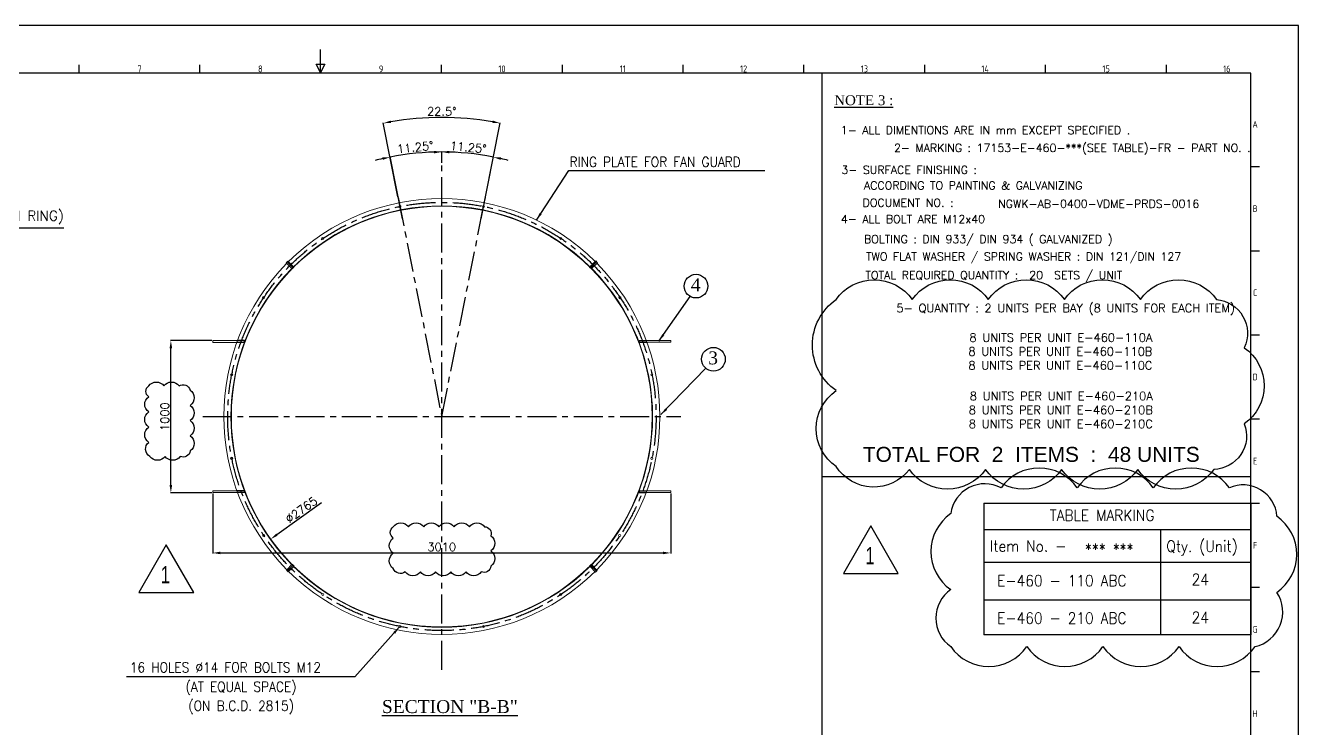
# Model space of a CAD drawing. Header units: inches. Extents: x 212980 to 238967, y -33384 to 2238.
# Drawn here: x 227233 to 235599, y -28710 to -24089 of the extents above; entities that cross this region are included whole.
import ezdxf
from ezdxf.enums import TextEntityAlignment as Align

# ---------------------------------------------------------------- set-up
doc = ezdxf.new("R2010")
doc.units = ezdxf.units.IN
doc.header["$LTSCALE"] = 15
doc.header["$MEASUREMENT"] = 0
for name, pattern in [('CENTER', [50.8, 31.75, -6.35, 6.35, -6.35]), ('CENTER2', [28.575, 19.05, -3.175, 3.175, -3.175]), ('HIDDEN', [0.375, 0.25, -0.125])]:
    doc.linetypes.add(name, pattern=pattern)
doc.layers.get('Defpoints').update_dxf_attribs({"lineweight": 0})
for name, color, linetype in [('2-CENTER', 3, 'CENTER2'), ('CADRE', 5, 'Continuous'), ('CLOWD', 3, 'Continuous'), ('FRAME', 5, 'Continuous'), ('PV-38C9D', 7, 'Continuous'), ('TITLE', 4, 'Continuous')]:
    doc.layers.add(name, color=color, linetype=linetype)
doc.styles.add('ARIAL_NARROW', font='ARIALN.TTF')
doc.styles.add('ISO Proportional', font='isocp.shx')
doc.styles.add('ROMANS', font='ROMANS.shx')
doc.styles.add('STYLE1', font='times.ttf')
doc.styles.add('style10', font='romans.shx', dxfattribs={"height": 25})
doc.styles.add('style3', font='swissl.ttf', dxfattribs={"height": 30})
doc.styles.add('style7', font='times.ttf', dxfattribs={"height": 24})
doc.dimstyles.new('4', dxfattribs={"dimtxt": 55, "dimasz": 50, "dimexe": 3, "dimexo": 5, "dimgap": 12, "dimtad": 1, "dimdec": 0, "dimdsep": 46, "dimtxsty": 'ROMANS', "dimcen": 2.5, "dimclrd": 6, "dimclre": 6, "dimclrt": 2, "dimadec": 0, "dimazin": 0, "dimtfac": 1, "dimtdec": 0, "dimtmove": 0, "dimatfit": 3, "dimfxl": 1, "dimarcsym": 0})

# ---------------------------------------------------------------- blocks, each defined once
blk = doc.blocks.new('KADR')
at = {"layer": 'CADRE', "color": 2}
for p, q in [((231953, 8142), (231953, 8408)), ((231953, 8142), (231904, 8239)), ((231904, 8239), (232002, 8239)), ((232002, 8239), (231953, 8142)), ((229165, 8136), (229165, 8233)), ((230560, 8136), (230560, 8233)), ((233351, 8136), (233351, 8233)), ((234747, 8136), (234747, 8233)), ((236142, 8136), (236142, 8233)), ((237537, 8136), (237537, 8233)), ((238933, 8136), (238933, 8233)), ((240328, 8136), (240328, 8233)), ((241723, 8136), (241723, 8233)), ((242699, 7057), (242796, 7057)), ((242699, 6084), (242796, 6084)), ((242699, 5112), (242796, 5112)), ((242699, 4140), (242796, 4140)), ((242699, 3167), (242796, 3167)), ((242699, 2195), (242796, 2195)), ((242699, 1222), (242796, 1222))]:
    blk.add_line(p, q, dxfattribs=at)
at = {"layer": 'CADRE', "color": 1}
blk.add_lwpolyline([(220146, -7651), (243249, -7651), (243249, 8686), (220146, 8686)], close=True, dxfattribs=at)
at = {"layer": 'CADRE'}
blk.add_lwpolyline([(220696, -7101), (242699, -7101), (242699, 8136), (220696, 8136)], close=True, dxfattribs=at)
at = {"layer": 'CADRE', "color": 2, "style": 'ISO Proportional'}
for s, p in [('7', (229863, 8185)), ('8', (231258, 8185)), ('9', (232653, 8185)), ('10', (234049, 8185)), ('11', (235444, 8185)), ('12', (236840, 8185)), ('13', (238235, 8185)), ('14', (239630, 8185)), ('15', (241026, 8185)), ('16', (242421, 8185)), ('A', (242747, 7543)), ('B', (242747, 6571)), ('C', (242747, 5598)), ('D', (242747, 4626)), ('E', (242747, 3653)), ('F', (242747, 2681)), ('G', (242747, 1709)), ('H', (242747, 736))]:
    blk.add_text(s, height=77.8, dxfattribs=at).set_placement(p, align=Align.MIDDLE)
blk = doc.blocks.new('*D71')
at = {"layer": '2-CENTER', "color": 6, "linetype": 'ByBlock', "lineweight": -2, "ltscale": 0.4, "transparency": 16777216}
for p, q in [((229969, -24991.6), (229969, -24917.4)), ((229710.2, -25359), (229629, -24950.9))]:
    blk.add_line(p, q, dxfattribs=at)
for start, end in [(90, 101.25), (86.70647, 88.35323), (102.89677, 104.54353)]:
    blk.add_arc((229969, -26660.1), 1739.7, start, end, dxfattribs=at)
at = {"layer": '2-CENTER', "color": 6, "linetype": 'ByBlock', "ltscale": 0.4, "transparency": 16777216}
for points in [[(230018.9, -24929.5), (230019.1, -24912.8), (229969, -24920.4)], [(229579, -24956.2), (229582.4, -24972.5), (229629.6, -24953.9)]]:
    blk.add_solid(points, dxfattribs=at)
at = {"layer": 'Defpoints', "color": 0, "linetype": 'ByBlock', "ltscale": 0.4, "transparency": 16777216}
for p in [(229855.2, -24924.2), (229969, -24996.6), (229711.2, -25363.9), (229969, -26660.1), (229969, -28323.7)]:
    blk.add_point(p, dxfattribs=at)
at = {"layer": '2-CENTER', "color": 2, "linetype": 'ByBlock', "ltscale": 0.4, "transparency": 16777216, "insert": (229794.6, -24889.5), "char_height": 55, "attachment_point": 5, "rotation": 5.625, "style": 'ROMANS'}
blk.add_mtext('11.25°', dxfattribs=at)
blk = doc.blocks.new('*D72')
at = {"layer": '2-CENTER', "color": 6, "linetype": 'ByBlock', "lineweight": -2, "ltscale": 0.4, "transparency": 16777216}
for p, q in [((229969, -24991.6), (229969, -24917.4)), ((230227.8, -25359), (230309, -24950.9))]:
    blk.add_line(p, q, dxfattribs=at)
for start, end in [(91.64677, 93.29353), (78.75, 90), (75.45647, 77.10323)]:
    blk.add_arc((229969, -26660.1), 1739.7, start, end, dxfattribs=at)
at = {"layer": '2-CENTER', "color": 6, "linetype": 'ByBlock', "ltscale": 0.4, "transparency": 16777216}
for points in [[(229918.9, -24912.8), (229919.1, -24929.5), (229969, -24920.4)], [(230355.5, -24972.5), (230359, -24956.2), (230308.4, -24953.9)]]:
    blk.add_solid(points, dxfattribs=at)
at = {"layer": 'Defpoints', "color": 0, "linetype": 'ByBlock', "ltscale": 0.4, "transparency": 16777216}
for p in [(229969, -24996.6), (230196.1, -24935.3), (230226.8, -25363.9), (229969, -26660.1), (229969, -28323.7)]:
    blk.add_point(p, dxfattribs=at)
at = {"layer": '2-CENTER', "color": 2, "linetype": 'ByBlock', "ltscale": 0.4, "transparency": 16777216, "insert": (230143.4, -24889.5), "char_height": 55, "attachment_point": 5, "rotation": 354.375, "style": 'ROMANS'}
blk.add_mtext('11.25°', dxfattribs=at)
blk = doc.blocks.new('*D73')
at = {"layer": '2-CENTER', "color": 6, "linetype": 'ByBlock', "lineweight": -2, "ltscale": 0.4, "transparency": 16777216}
for p, q in [((229681.5, -25215), (229584.7, -24728.3)), ((230256.4, -25215), (230353.3, -24728.3))]:
    blk.add_line(p, q, dxfattribs=at)
blk.add_arc((229969, -26660.1), 1966.7, 80.20666, 99.79334, dxfattribs=at)
at = {"layer": '2-CENTER', "color": 6, "linetype": 'ByBlock', "ltscale": 0.4, "transparency": 16777216}
for points in [[(229636, -24730.3), (229632.9, -24713.9), (229585.3, -24731.2)], [(230305, -24713.9), (230302, -24730.3), (230352.7, -24731.2)]]:
    blk.add_solid(points, dxfattribs=at)
at = {"layer": 'Defpoints', "color": 0, "linetype": 'ByBlock', "ltscale": 0.4, "transparency": 16777216}
for p in [(230097.6, -24697.6), (229682.5, -25219.9), (230255.5, -25219.9), (229969, -26660.1), (229969, -26660.1)]:
    blk.add_point(p, dxfattribs=at)
at = {"layer": '2-CENTER', "color": 2, "linetype": 'ByBlock', "ltscale": 0.4, "transparency": 16777216, "insert": (229969, -24653.9), "char_height": 55, "attachment_point": 5, "style": 'ROMANS'}
blk.add_mtext('22.5°', dxfattribs=at)
blk = doc.blocks.new('*D74')
at = {"color": 6, "lineweight": -2, "transparency": 16777216}
blk.add_line((229177.9, -27226.9), (228885.8, -27436.2), dxfattribs=at)
at = {"color": 6, "transparency": 16777216}
blk.add_solid([(228880.9, -27429.4), (228890.6, -27443), (228845.1, -27465.3)], dxfattribs=at)
at = {"layer": 'Defpoints', "color": 0, "transparency": 16777216}
for p in [(231092.8, -25855), (228845.1, -27465.3)]:
    blk.add_point(p, dxfattribs=at)
at = {"color": 2, "lineweight": 0, "transparency": 16777216, "insert": (229046.2, -27272.7), "char_height": 55, "attachment_point": 5, "rotation": 35.61904, "style": 'ROMANS'}
blk.add_mtext('∅2765', dxfattribs=at)
blk = doc.blocks.new('*D75')
at = {"color": 6, "lineweight": -2, "transparency": 16777216}
for p, q in [((228464, -27165.1), (228464, -27559)), ((231474, -27165.1), (231474, -27559)), ((228514, -27556), (231424, -27556))]:
    blk.add_line(p, q, dxfattribs=at)
at = {"color": 6, "transparency": 16777216}
for points in [[(228514, -27547.7), (228514, -27564.3), (228464, -27556)], [(231424, -27547.7), (231424, -27564.3), (231474, -27556)]]:
    blk.add_solid(points, dxfattribs=at)
at = {"layer": 'Defpoints', "color": 0, "transparency": 16777216}
for p in [(228464, -27160.1), (231474, -27160.1), (231474, -27556)]:
    blk.add_point(p, dxfattribs=at)
at = {"color": 2, "lineweight": 0, "transparency": 16777216, "insert": (229969, -27516.5), "char_height": 55, "attachment_point": 5, "style": 'ROMANS'}
blk.add_mtext('3010', dxfattribs=at)
blk = doc.blocks.new('*D76')
at = {"color": 6, "lineweight": -2, "transparency": 16777216}
for p, q in [((228459.1, -26160.1), (228185.9, -26160.1)), ((228188.9, -27110.1), (228188.9, -26210.1)), ((228459, -27160.1), (228185.9, -27160.1))]:
    blk.add_line(p, q, dxfattribs=at)
at = {"color": 6, "transparency": 16777216}
for points in [[(228180.6, -26210.1), (228197.3, -26210.1), (228188.9, -26160.1)], [(228180.6, -27110.1), (228197.3, -27110.1), (228188.9, -27160.1)]]:
    blk.add_solid(points, dxfattribs=at)
at = {"layer": 'Defpoints', "color": 0, "transparency": 16777216}
for p in [(228188.9, -26160.1), (228464.1, -26160.1), (228464, -27160.1)]:
    blk.add_point(p, dxfattribs=at)
at = {"color": 2, "lineweight": 0, "transparency": 16777216, "insert": (228149.4, -26660.1), "char_height": 55, "attachment_point": 5, "rotation": 90, "style": 'ROMANS'}
blk.add_mtext('1000', dxfattribs=at)

msp = doc.modelspace()

# ---------------------------------------------------------------- linework, layer by layer
at = {"color": 5, "ltscale": 200}
msp.add_line((232469.5, -30584.85), (232469.5, -24401.62), dxfattribs=at)
at = {"lineweight": 0}
for p, q in [((228947.04, -25649.06), (228958.36, -25637.74)), ((228985.93, -25687.95), (228947.04, -25649.06)), ((228991.59, -25682.29), (228952.7, -25643.4)), ((228997.25, -25676.64), (228958.36, -25637.74)), ((228996.24, -25677.64), (228984.93, -25688.96)), ((228985.93, -25687.95), (228997.25, -25676.64)), ((230940.98, -25676.74), (230952.3, -25688.05)), ((230941.99, -25675.73), (230980.88, -25636.84)), ((230941.99, -25675.73), (230953.31, -25687.04)), ((230947.65, -25681.38), (230986.54, -25642.49)), ((230953.31, -25687.04), (230992.2, -25648.15)), ((230980.88, -25636.84), (230992.2, -25648.15)), ((228464.14, -26170.72), (228464.14, -26160.15)), ((228626.74, -26160.15), (228464.14, -26160.15)), ((228464.14, -26172.15), (228464.14, -26160.15)), ((228622.81, -26172.15), (228464.14, -26172.15)), ((228672.28, -26172.15), (228672.28, -26160.15)), ((231311.25, -26158.72), (231473.84, -26158.72)), ((231315.18, -26170.72), (231473.84, -26170.72)), ((231473.84, -26170.72), (231473.84, -26158.72)), ((228622.81, -27146.72), (228464.14, -27146.72)), ((228464.14, -27146.72), (228464.14, -27158.72)), ((228626.74, -27158.72), (228464.14, -27158.72)), ((231311.25, -27158.72), (231473.84, -27158.72)), ((231315.18, -27146.72), (231473.84, -27146.72)), ((231473.84, -27146.72), (231473.84, -27158.72)), ((228986.84, -27630.88), (228947.95, -27669.77)), ((228959.27, -27681.08), (228947.95, -27669.77)), ((228992.5, -27636.53), (228953.61, -27675.43)), ((228998.16, -27642.19), (228959.27, -27681.08)), ((228997.15, -27643.2), (228985.83, -27631.89)), ((228998.16, -27642.19), (228986.84, -27630.88)), ((230940.16, -27644.02), (230951.47, -27632.71)), ((230941.17, -27643.01), (230952.48, -27631.7)), ((230941.17, -27643.01), (230980.06, -27681.9)), ((230946.83, -27637.36), (230985.72, -27676.25)), ((230952.48, -27631.7), (230991.37, -27670.59)), ((230980.06, -27681.9), (230991.37, -27670.59))]:
    msp.add_line(p, q, dxfattribs=at)
at = {"color": 7, "linetype": 'Continuous', "ltscale": 7}
for p, q in [((228672.28, -26172.15), (228622.81, -26172.15)), ((228672.28, -26160.15), (228626.74, -26160.15)), ((231265.71, -26158.72), (231311.25, -26158.72)), ((231265.71, -26170.72), (231265.71, -26158.72)), ((231265.71, -26170.72), (231315.18, -26170.72)), ((228672.28, -27146.72), (228622.81, -27146.72)), ((228672.28, -27158.72), (228626.74, -27158.72)), ((231265.71, -27146.72), (231315.18, -27146.72)), ((231265.71, -27146.72), (231265.71, -27158.72)), ((231265.71, -27158.72), (231311.25, -27158.72))]:
    msp.add_line(p, q, dxfattribs=at)
at = {"color": 7, "linetype": 'HIDDEN', "ltscale": 7}
for p, q in [((228672.28, -26172.15), (228672.28, -26160.15)), ((228672.28, -27146.72), (228672.28, -27158.72))]:
    msp.add_line(p, q, dxfattribs=at)
at = {"color": 2}
for p, q in [((233532.23, -27228.9), (233532.23, -28095.2)), ((233532.23, -27228.9), (235286.41, -27228.9)), ((235286.41, -27228.9), (235286.41, -28095.2)), ((233532.23, -27402.03), (235286.41, -27402.03)), ((234693.04, -27402.03), (234693.04, -28095.2)), ((233532.23, -27616.26), (235286.41, -27616.26)), ((233532.23, -27865.09), (235286.41, -27865.09)), ((235286.41, -28095.2), (233532.23, -28095.2))]:
    msp.add_line(p, q, dxfattribs=at)
at = {"color": 2, "ltscale": 200}
for points in [[(232560.46, -25889.99, -0.5205671), (233060.46, -25889.99, -0.5205671), (233560.46, -25889.99, -0.5205671), (234060.46, -25889.99, -0.5205671), (234560.46, -25889.99, -0.5205671), (235060.46, -25889.99, -0.5205671), (235243.15, -26207.3, -0.5205671), (235243.15, -26707.3, -0.5205671), (235042.38, -27006.54, -0.5205671), (234542.38, -27006.54, -0.5205671), (234042.38, -27006.54, -0.5205671), (233542.38, -27006.54, -0.5205671), (233042.38, -27006.54, -0.5205671), (232560.46, -26988.46, -0.5205671), (232560.46, -26488.46, -0.5205671)], [(228043.21, -26458.55, -0.5205671), (228143.21, -26458.55, -0.5205671), (228243.21, -26458.55, -0.5205671), (228315.87, -26485.89, -0.5205671), (228315.87, -26585.89, -0.5205671), (228315.87, -26685.89, -0.5205671), (228315.87, -26785.89, -0.5205671), (228315.87, -26885.89, -0.5205671), (228251.09, -26921.1, -0.5205671), (228151.09, -26921.1, -0.5205671), (228051.09, -26921.1, -0.5205671), (228043.21, -26828.98, -0.5205671), (228043.21, -26728.98, -0.5205671), (228043.21, -26628.98, -0.5205671), (228043.21, -26528.98, -0.5205671)], [(233313.87, -28171.86, 0.5205671), (233813.87, -28171.86, 0.5205671), (234313.87, -28171.86, 0.5205671), (234813.87, -28171.86, 0.5205671), (235313.87, -28171.86, 0.5205671), (235457.3, -27815.29, 0.5205671), (235457.3, -27315.29, 0.5205671), (235144.76, -27127.83, 0.5205671), (234644.76, -27127.83, 0.5205671), (234144.76, -27127.83, 0.5205671), (233644.76, -27127.83, 0.5205671), (233313.87, -27296.93, 0.5205671), (233313.87, -27796.93, 0.5205671)], [(229650.44, -27383.65, -0.5205671), (229750.44, -27383.65, -0.5205671), (229850.44, -27383.65, -0.5205671), (229950.44, -27383.65, -0.5205671), (230050.44, -27383.65, -0.5205671), (230150.44, -27383.65, -0.5205671), (230250.44, -27383.65, -0.5205671), (230291.39, -27442.7, -0.5205671), (230291.39, -27542.7, -0.5205671), (230291.39, -27642.7, -0.5205671), (230228.73, -27680.03, -0.5205671), (230128.73, -27680.03, -0.5205671), (230028.73, -27680.03, -0.5205671), (229928.73, -27680.03, -0.5205671), (229828.73, -27680.03, -0.5205671), (229728.73, -27680.03, -0.5205671), (229650.44, -27658.32, -0.5205671), (229650.44, -27558.32, -0.5205671), (229650.44, -27458.32, -0.5205671)]]:
    msp.add_lwpolyline(points, format="xyb", close=True, dxfattribs=at)
for points in [[(232788.7, -27377.73), (232608.26, -27690.26), (232969.14, -27690.26)], [(228158.98, -27502.94), (227978.54, -27815.47), (228339.41, -27815.47)]]:
    msp.add_lwpolyline(points, close=True, dxfattribs=at)
at = {"lineweight": 0}
for centre, radius in [((229969.07, -26659.97), 1382.5), ((229694.14, -25278.31), 7), ((230243.84, -25278.31), 7), ((229186.39, -25488.85), 7), ((230751.59, -25488.85), 7), ((228798.04, -25877.74), 7), ((231139.92, -25877.7), 7), ((228588.26, -26385.5), 7), ((231349.72, -26385.5), 7), ((228588.8, -26934.62), 7), ((231349.17, -26934.68), 7), ((228799.36, -27441.67), 7), ((231138.63, -27441.67), 7), ((229187.69, -27829.45), 7), ((230750.3, -27829.45), 7), ((229694.68, -28039.23), 7), ((230243.31, -28039.23), 7)]:
    msp.add_circle(centre, radius, dxfattribs=at)
at = {"color": 6, "linetype": 'Continuous'}
for centre in [(231639.91, -25802.21), (231754.41, -26282.61)]:
    msp.add_circle(centre, 77.59, dxfattribs=at)
at = {"lineweight": 0}
for centre, radius, start, end in [((229970.07, -26658.96), 1432.5, 45.319978, 134.680022), ((229969.07, -26659.97), 1385.5, 45.330833, 134.669167), ((229970.07, -26658.96), 1432.5, 135.319978, 224.680022), ((229970.07, -26658.96), 1432.5, 315.319978, 44.680022), ((229969.07, -26659.97), 1385.5, 135.330833, 224.669167), ((229969.07, -26659.97), 1385.5, 315.330833, 44.669167), ((229970.07, -26658.96), 1432.5, 225.319978, 314.633479), ((229969.07, -26659.97), 1385.5, 225.330833, 314.669167)]:
    msp.add_arc(centre, radius, start, end, dxfattribs=at)
at = {"layer": '2-CENTER', "linetype": 'CENTER', "ltscale": 0.4}
for p, q in [((229968.99, -28323.72), (229968.99, -24996.57)), ((229682.51, -25219.93), (229968.99, -26660.15)), ((229968.99, -26660.15), (230255.47, -25219.93)), ((228397.96, -26660.15), (231540.52, -26660.15))]:
    msp.add_line(p, q, dxfattribs=at)
msp.add_circle((229970.07, -26658.96), 1407.5, dxfattribs=at)
at = {"layer": 'FRAME', "color": 5}
msp.add_line((235286.41, -27056.19), (232469.5, -27056.19), dxfattribs=at)

# ---------------------------------------------------------------- block references
at = {"color": 11, "xscale": 0.5689963642128438, "yscale": 0.5689963642128438, "zscale": 0.5689963642128438}
msp.add_blockref('KADR', (97191.84, -29031.04), dxfattribs=at)

# ---------------------------------------------------------------- texts
at = {"color": 2}
for s, height, style, p in [('%%uNOTE 3 :', 65.2415, 'STYLE1', (232547.96, -24612.61)), ('4', 85.05, 'style7', (231605.56, -25835.84)), ('3', 85.05, 'style7', (231720.06, -26316.24)), ('%%USECTION "B-B"', 85, 'STYLE1', (229575.63, -28608.46))]:
    msp.add_text(s, height=height, dxfattribs=dict(at, style=style)).set_placement(p)
at = {"color": 2, "lineweight": 0, "style": 'ROMANS', "width": 0.9}
for s, p in [('RING PLATE FOR FAN GUARD', (230808.53, -25017.89)), ('16 HOLES %%C14 FOR BOLTS M12', (227919.25, -28341.3)), ('(AT EQUAL SPACE)', (228285.21, -28468.01)), ('(ON B.C.D. 2815) ', (228303.74, -28593.37))]:
    msp.add_text(s, height=65, dxfattribs=at).set_placement(p)
at = {"color": 0, "style": 'ROMANS', "width": 0.9}
for s, height, p in [('TABLE MARKING', 73.7277, (233964.54, -27345.65)), ('Item No. -', 73.728, (233570.64, -27547.44)), ('*** ***', 73.728, (234196.24, -27567.89)), ('Qty. (Unit)', 73.7277, (234730.68, -27549.05)), ('E-460 - 110 ABC', 73.7277, (233618.98, -27775.47)), ('24', 73.728, (234897.18, -27767.54)), ('E-460 - 210 ABC', 73.7277, (233618.98, -28021.16)), ('24', 73.728, (234897.18, -28017.45))]:
    msp.add_text(s, height=height, dxfattribs=at).set_placement(p)
at = {"color": 2, "lineweight": 0, "insert": (226371.09, -25307.24), "char_height": 65, "width": 4680.9028, "attachment_point": 1, "style": 'ROMANS'}
msp.add_mtext('(FIXING ANGLE FAN RING)\\P             \\P{\\H1.333x;               }', dxfattribs=at)
at = {"layer": 'CLOWD', "style": 'ARIAL_NARROW', "width": 0.85}
for p in [(232752.58, -27629.88), (228122.86, -27755.09)]:
    msp.add_text('1', height=112.5, dxfattribs=at).set_placement(p)
at = {"layer": 'PV-38C9D', "color": 2, "style": 'style10'}
for s, p in [('1- ALL DIMENTIONS ARE IN mm EXCEPT SPECIFIED .', (232591.6, -24803.11)), ('3- SURFACE FINISHING :  ', (232595.34, -25064.79)), ('  ACCORDING TO PAINTING & GALVANIZING', (232670.91, -25166.94)), (' DOCUMENT NO. :', (232698.15, -25280.37)), ('4- ALL BOLT ARE M12x40', (232592.14, -25387.69)), (' BOLTING : DIN 933/ DIN 934 ( GALVANIZED ) ', (232707.33, -25519.99)), ('TWO FLAT WASHER / SPRING WASHER : DIN 121/DIN 127', (232756.94, -25634.37)), ('TOTAL REQUIRED QUANTITY :  20  SETS / UNIT', (232753.12, -25756.4))]:
    msp.add_text(s, height=52.996, dxfattribs=at).set_placement(p)
msp.add_text('NGWK-AB-0400-VDME-PRDS-0016', height=52.996, dxfattribs=at).set_placement((234286.47, -25261.06), align=Align.MIDDLE)
at = {"layer": 'PV-38C9D', "color": 2, "attachment_point": 3, "style": 'style10'}
for s, insert, char_height, width in [('2- MARKING : 17153-E-460-***(SEE TABLE)-FR - PART NO. .{\\H1.333x;          }', (235284.84, -24866.85), 52.996, 14736.6121), ('5- QUANTITY : 2 UNITS PER BAY (8 UNITS FOR EACH ITEM)', (235181.38, -25919.04), 55, 7392.6466), ('8 UNITS PER UNIT E-460-110A \\P8 UNITS PER UNIT E-460-110B\\P8 UNITS PER UNIT E-460-110C ', (234638.9, -26112.67), 55, 7392.6466), ('8 UNITS PER UNIT E-460-210A \\P8 UNITS PER UNIT E-460-210B\\P8 UNITS PER UNIT E-460-210C ', (234641.69, -26497.06), 55, 7392.6466)]:
    msp.add_mtext(s, dxfattribs=dict(at, insert=insert, char_height=char_height, width=width))
at = {"layer": 'TITLE', "color": 7, "insert": (234950.3, -26858.84), "char_height": 98.37, "width": 8331.5784, "attachment_point": 3, "style": 'style3'}
msp.add_mtext(' TOTAL FOR  2  ITEMS  :  48 UNITS', dxfattribs=at)

# ---------------------------------------------------------------- dimensions: what is measured, and where the dimension line sits
at = {"lineweight": 0}
dim = msp.add_diameter_dim_2p(p1=(231092.84, -25854.99), p2=(228845.15, -27465.3), dimstyle='4', dxfattribs=at)
dim.commit()
dim.dimension.update_dxf_attribs({"geometry": '*D74', "text_midpoint": (229069.17, -27304.8), "dimtype": 163})
dim = msp.add_linear_dim(base=(228188.95, -26160.15), p1=(228464.03, -27160.15), p2=(228464.14, -26160.15), angle=90, dimstyle='4', dxfattribs=at)
dim.commit()
dim.dimension.update_dxf_attribs({"geometry": '*D76', "text_midpoint": (228149.45, -26660.15)})
dim = msp.add_linear_dim(base=(231473.96, -27556.01), p1=(228464.03, -27160.15), p2=(231473.96, -27160.15), dimstyle='4', dxfattribs=at)
dim.commit()
dim.dimension.update_dxf_attribs({"geometry": '*D75', "text_midpoint": (229968.99, -27516.51)})
at = {"layer": '2-CENTER', "linetype": 'ByBlock', "ltscale": 0.4}
for base, line1, line2, override, picture, middle in [((230097.62, -24697.62), ((229682.51, -25219.93), (229968.99, -26660.15)), ((229968.99, -26660.15), (230255.47, -25219.93)), {"dimadec": 1}, '*D73', (229968.99, -24653.91)), ((229855.21, -24924.16), ((229968.99, -24996.57), (229968.99, -28323.72)), ((229711.16, -25363.95), (229968.99, -26660.15)), {"dimadec": 2}, '*D71', (229794.6, -24889.51)), ((230196.07, -24935.32), ((229968.99, -26660.15), (230226.82, -25363.95)), ((229968.99, -24996.57), (229968.99, -28323.72)), {"dimadec": 2}, '*D72', (230143.38, -24889.51))]:
    dim = msp.add_angular_dim_2l(base=base, line1=line1, line2=line2, dimstyle='4', override=override, dxfattribs=at)
    dim.commit()
    dim.dimension.update_dxf_attribs({"geometry": picture, "text_midpoint": middle})

# ---------------------------------------------------------------- leaders
at = {"lineweight": 0}
for points in [[(230590.87, -25368.25), (230804.85, -25042.42), (232092.6, -25042.42)], [(226187.5, -25646.54), (226383.03, -25419.46), (227486.34, -25419.46)], [(229689.91, -28044.36), (229398.87, -28370.58), (227898.02, -28370.58)]]:
    msp.add_leader(points, dimstyle='4', dxfattribs=at)
for points in [[(231395.95, -26163.01), (231601.19, -25869.45)], [(231409.61, -26646.83), (231703.79, -26341.41)]]:
    msp.add_leader(points, dimstyle='4', override={"dimlfac": 0.5}, dxfattribs=at)

doc.saveas('drawing.dxf')
